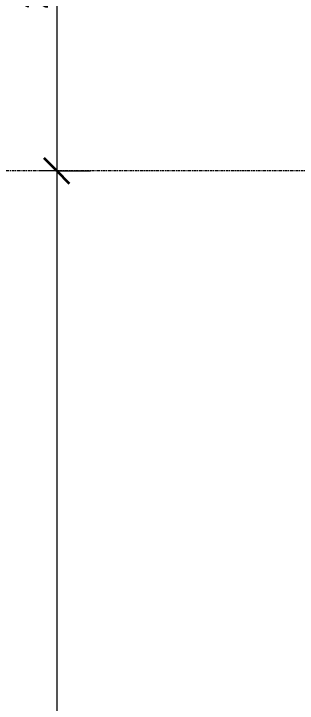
# Model space of a CAD drawing. Header units: centimetres. Extents: x -6741 to 14818, y -293 to 1595.
# Drawn here: x 7943.3 to 8111.4, y 529.3 to 938.3 of the extents above; entities that cross this region are included whole.
import ezdxf

# ---------------------------------------------------------------- set-up
doc = ezdxf.new("R2010")
doc.units = ezdxf.units.CM
doc.linetypes.add('Centre', pattern=[3.175, 0.635, -0.475, 1.59, -0.475])
for name, color, linetype, lineweight in [('A-ANNO-DIMS', 7, 'Continuous', 9), ('A-ANNO-DIMS-100', 7, 'Continuous', 9), ('A-FLOR-LEVL', 7, 'Continuous', 9)]:
    doc.layers.add(name, color=color, linetype=linetype, lineweight=lineweight)
doc.styles.add('Century Gothic_1', font='GOTHIC.TTF', dxfattribs={"height": 15})
doc.dimstyles.new('FCA_N_Cotas_E100', dxfattribs={"dimscale": 30.48, "dimtxt": 15.662524, "dimasz": 0.492126, "dimexe": 0.656168, "dimexo": 0.656168, "dimgap": 0.032808, "dimtad": 1, "dimlfac": 0.01, "dimrnd": 0.01, "dimzin": 0, "dimdsep": 46, "dimtxsty": 'Century Gothic_1', "dimblk1": 'OBLIQUE', "dimblk2": 'OBLIQUE', "dimsah": 1, "dimcen": 0.09, "dimdle": 0.656168, "dimadec": 3, "dimazin": 2, "dimtfac": 1, "dimtdec": 4, "dimtix": 1, "dimtmove": 0, "dimatfit": 3, "dimfxl": 1, "dimtvp": 1, "dimtolj": 1, "dimtzin": 0, "dimarcsym": 2})

# ---------------------------------------------------------------- blocks, each defined once
blk = doc.blocks.new('DIMBLOCK47-Elevación Eje 8-9')
at = {"layer": 'A-ANNO-DIMS-100', "lineweight": 35}
for p, q in [((7968.7, 1077.51), (7961.2, 1085.01)), ((7968.7, 1077.51), (7976.2, 1070.01)), ((7968.7, 845.1), (7961.2, 852.6)), ((7968.7, 845.1), (7976.2, 837.6))]:
    blk.add_line(p, q, dxfattribs=at)
at = {"layer": 'A-ANNO-DIMS-100'}
for p, q in [((7968.7, 1077.51), (7959.3, 1077.51)), ((7968.7, 1077.51), (7968.7, 845.1)), ((7968.7, 1077.51), (7988.7, 1077.51)), ((7968.7, 845.1), (7959.3, 845.1)), ((7968.7, 845.1), (7988.7, 845.1))]:
    blk.add_line(p, q, dxfattribs=at)
at = {"layer": 'A-ANNO-DIMS-100', "color": 0, "insert": (7948.47, 940.92), "char_height": 15, "width": 48.9267, "attachment_point": 1, "rotation": 90, "line_spacing_factor": 0.984502, "style": 'Century Gothic_1'}
blk.add_mtext('2.32', dxfattribs=at)
blk = doc.blocks.new('_Oblique')
at = {"color": 0, "linetype": 'ByBlock', "lineweight": -2}
blk.add_line((-0.5, -0.5), (0.5, 0.5), dxfattribs=at)
blk = doc.blocks.new('DIMBLOCK48-Elevación Eje 8-9')
at = {"layer": 'A-ANNO-DIMS-100'}
for p, q in [((7968.7, 865.1), (7968.7, 74)), ((7968.7, 845.1), (7959.3, 845.1)), ((7968.7, 845.1), (7988.7, 845.1)), ((7968.7, 94), (7959.3, 94)), ((7968.7, 94), (7988.7, 94))]:
    blk.add_line(p, q, dxfattribs=at)
at = {"layer": 'A-ANNO-DIMS-100', "lineweight": 35}
for p, q in [((7968.7, 845.1), (7961.2, 852.6)), ((7968.7, 845.1), (7976.2, 837.6)), ((7968.7, 94), (7961.2, 101.5)), ((7968.7, 94), (7976.2, 86.5))]:
    blk.add_line(p, q, dxfattribs=at)
at = {"layer": 'A-ANNO-DIMS-100', "color": 0, "insert": (7948.47, 449.17), "char_height": 15, "width": 48.9267, "attachment_point": 1, "rotation": 90, "line_spacing_factor": 0.984502, "style": 'Century Gothic_1'}
blk.add_mtext('7.51', dxfattribs=at)

msp = doc.modelspace()

# ---------------------------------------------------------------- linework, layer by layer
at = {"layer": 'A-FLOR-LEVL', "color": 253, "linetype": 'Centre', "true_color": 0xaaaaaa}
msp.add_line((13704.154, 845.103), (7716.351, 845.103), dxfattribs=at)

# ---------------------------------------------------------------- dimensions: what is measured, and where the dimension line sits
at = {"layer": 'A-ANNO-DIMS'}
for base, p1, p2, override, picture, middle in [((7968.698, 845.103), (7979.304, 1077.508), (7979.304, 845.103), {"dimpost": '<>', "dimfxl": 232.405176}, 'DIMBLOCK47-Elevación Eje 8-9', (7959.82, 961.305)), ((7968.698, 94), (7979.304, 845.103), (7979.304, 94), {"dimpost": '<>', "dimfxl": 751.102783}, 'DIMBLOCK48-Elevación Eje 8-9', (7960.009, 469.551))]:
    dim = msp.add_linear_dim(base=base, p1=p1, p2=p2, angle=90, dimstyle='FCA_N_Cotas_E100', override=override, dxfattribs=at)
    dim.commit()
    dim.dimension.update_dxf_attribs({"geometry": picture, "text_midpoint": middle})

doc.saveas('drawing.dxf')
